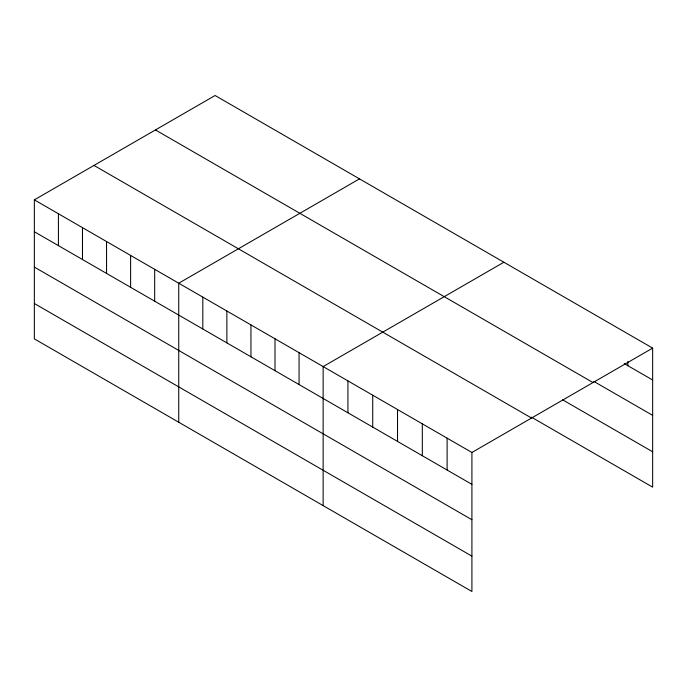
<?xml version="1.0" encoding="UTF-8"?>
<svg xmlns="http://www.w3.org/2000/svg" width="687" height="687" viewBox="0 0 687 687"><rect width="100%" height="100%" fill="white"/><g stroke="black" fill="none" stroke-linecap="round" stroke-linejoin="round"><path stroke-width="1.03" d="M34.35 199.857L471.909 452.475L471.909 591.498L34.35 338.88L34.35 199.857L215.091 95.502L652.65 348.12L652.65 487.143L531.429 417.164M359.49 178.869L178.74 283.216L178.74 422.247M503.88 262.228L323.139 366.583L323.139 505.606M471.909 452.475L652.65 348.12M624.182 363.569L652.65 380.005M593.877 381.431L652.65 415.36M155.451 129.937L593.001 382.556M562.653 399.834L652.65 451.788M93.999 165.421L531.549 418.04M34.35 231.734L471.909 484.352M34.35 267.088L471.909 519.716M34.35 303.517L471.909 556.144M627.858 361.439L627.858 365.69M447.108 438.16L447.108 470.037M422.316 423.845L422.316 455.721M397.524 409.529L397.524 441.406M372.723 395.214L372.723 427.091M347.931 380.899L347.931 412.775M299.068 352.689L299.068 384.565M275.006 338.794L275.006 370.671M250.944 324.899L250.944 356.776M226.873 311.005L226.873 342.882M202.811 297.11L202.811 328.996M154.678 269.321L154.678 301.207M130.616 255.427L130.616 287.312M106.545 241.532L106.545 273.417M82.483 227.637L82.483 259.523M58.412 213.743L58.412 245.628"/></g></svg>
